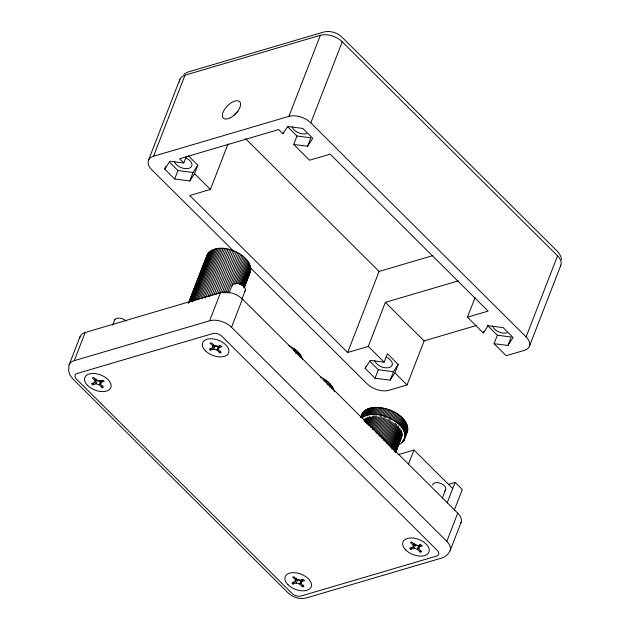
<?xml version="1.0" encoding="UTF-8"?>
<svg xmlns="http://www.w3.org/2000/svg" width="630" height="630" viewBox="0 0 630 630"><rect width="100%" height="100%" fill="white"/><g stroke="black" fill="none" stroke-linecap="round" stroke-linejoin="round"><path stroke-width="0.94" d="M243.999 288.044L250.417 271.546C253.496 253.063 212.901 237.66 206.482 257.45M405.877 434.464C415.335 415.493 377.614 400.475 364.494 410.823L361.762 417.871C372.165 410.925 386.277 415.375 395.821 421.848C403.932 425.982 410.012 440.315 398.822 444.591M101.462 380.646L100.524 384.332L103.399 387.19L102.044 387.584L99.17 384.733L96.043 383.804L92.657 384.804L91.507 383.662L94.894 382.662L95.831 378.976M219.24 345.941L218.295 349.626L221.169 352.485L219.815 352.879L216.948 350.028L213.814 349.099L210.436 350.099L209.286 348.957L212.672 347.957L213.601 344.271M302.172 578.978L300.888 583.545L303.755 586.396L302.408 586.798L299.534 583.947L296.407 583.018L293.021 584.01L291.871 582.868L295.257 581.876L296.195 578.19M419.942 544.273L418.659 548.84L421.533 551.691L420.178 552.093L417.304 549.242L414.178 548.313L410.799 549.305L409.65 548.163L413.036 547.171L413.965 543.485M361.368 416.343L361.73 414.784M69.119 364.857L80.057 336.664M148.412 160.437L179.857 79.38M69.024 368.684A16.254 9.434 21.2 0 1 74.253 360.667L85.192 332.475L220.555 292.588A16.254 9.434 21.2 0 1 242.448 299.085L457.75 513.135A16.254 9.434 21.2 0 1 460.522 523.53M233.966 251.472L151.751 169.73A16.254 9.434 21.2 0 1 153.547 156.248L184.984 75.191L320.355 35.304A16.254 9.434 21.2 0 1 342.248 41.8L557.542 255.851A16.254 9.434 21.2 0 1 560.322 266.246M188.401 155.854L197.828 165.218L194.544 173.675L189.795 180.96L174.668 179.007L164.721 169.116L165.706 166.58M112.683 325.127L114.802 319.662M92.657 384.804L93.342 383.04M94.894 382.662L96.264 379.134M174.668 179.007L177.951 170.549L169.328 161.981M96.043 383.804L97.414 380.276L100.54 381.205L101.69 382.347M164.721 169.116L169.903 161.185L183.779 162.973L186.401 156.209M99.17 384.733L100.54 381.205M100.524 384.332L101.895 380.811M102.044 387.584L102.721 385.82M189.795 180.96L193.071 172.494L197.828 165.218M458.341 280.862L385.371 302.361L368.29 346.413L347.642 352.501L189.764 195.528L210.404 189.449L228.068 143.908M188.409 303.054L207.254 254.52M188.504 303.117L207.758 253.63M189.197 302.243L208.373 252.803M189.575 302.384L209.105 252.039M190.41 301.683L209.94 251.331M191.355 301.045L210.885 250.693M192.048 301.4L211.932 250.134M192.827 301.825L213.066 249.637M194.41 300.494L214.294 249.228M195.709 300.163L215.594 248.897M197.088 299.911L216.972 248.645M198.537 299.738L218.421 248.48M200.387 298.746L219.917 248.393M201.939 298.746L221.469 248.393M203.884 297.911L223.059 248.48M205.498 298.084L224.674 248.645M207.853 296.502L226.32 248.897M209.507 296.832L227.973 249.236M211.877 295.423L229.635 249.645M213.885 294.998L231.289 250.134M215.885 294.643L232.927 250.701M218.208 293.454L234.541 251.339M220.146 293.241L236.124 252.047M74.253 360.667L209.625 320.78L220.555 292.588M153.547 156.248L288.91 116.361L320.355 35.304M183.779 162.973L179.542 158.768L278.704 129.544L282.933 133.757L283.587 132.064M222.398 292.178L237.66 252.811M223.886 293.005L239.156 253.646M225.674 292.974L240.581 254.528M227.391 292.997L241.952 255.465M229.036 293.06L243.235 256.441M234.147 284.012L244.448 257.457M235.628 284.146L245.566 258.513M210.436 350.099L211.121 348.335M237.36 283.398L246.59 259.591M212.672 347.957L213.696 345.311M238.636 283.579L247.519 260.694M213.814 349.099L215.184 345.571L218.311 346.5L216.948 350.028M487.258 325.175L497.353 335.207L494.07 343.673L507.945 345.46L513.119 337.523L503.181 327.639L488.053 325.686L483.305 332.963L467.444 317.197L488.085 311.118L330.199 154.145L309.558 160.225L293.698 144.459L296.982 136.001L287.564 126.638M239.463 284.697L248.338 261.812M240.88 283.996L249.047 262.938M241.471 285.122L249.637 264.072M242.306 285.335L250.118 265.198M243.023 285.54L250.472 266.317M218.295 349.626L219.665 346.106M243.259 286.642L250.709 267.419M243.723 286.808L250.827 268.498M243.952 287.004L246.432 280.602M247.141 278.767L248.921 274.192M244.062 286.941L250.811 269.553M244.212 287.099L250.417 271.546M244.282 287.044L250.677 270.569M219.815 352.879L220.5 351.123M241.928 299.077L245.109 290.879M448.78 552.715A16.254 9.434 21.2 0 0 446.812 541.335L231.517 327.285L242.448 299.085M494.07 343.673L506.197 355.73L524.302 350.39A16.254 9.434 21.2 0 0 526.097 336.916L310.803 122.866L342.248 41.8M293.698 144.459L307.574 146.247L310.858 137.789L296.982 136.001M293.667 350.697L294.375 348.878L288.863 345.571M294.895 351.642L295.596 349.823L294.375 348.878M295.69 353.524L296.746 350.792L295.596 349.823M297.108 353.619L297.817 351.8L296.746 350.792M298.084 354.651L298.793 352.832L297.817 351.8M298.974 355.698L299.683 353.879L298.793 352.832M299.77 356.769L300.478 354.95L299.683 353.879M300.463 357.84L301.171 356.021L300.478 354.95M323.954 381.197L324.663 379.378L320.442 376.968M325.245 382.095L325.954 380.276L324.663 379.378M326.466 383.032L327.175 381.213L325.954 380.276M327.261 384.914L328.325 382.19L327.175 381.213M328.687 385.017L329.388 383.197L328.325 382.19M329.309 386.954L330.372 384.221L329.388 383.197M330.553 387.096L331.262 385.276L330.372 384.221M331.349 388.159L332.057 386.34L331.262 385.276M332.041 389.238L332.75 387.418L332.057 386.34M347.642 352.501L379.087 271.435L432.81 255.607M365.093 368.329L370.275 360.391L384.15 362.187L387.426 353.721L398.191 364.431L394.916 372.889L390.159 380.166L375.039 378.213L365.093 368.329L365.746 366.636M293.021 584.01L294.045 581.372M295.257 581.876L296.628 578.348M375.039 378.213L378.315 369.755L369.7 361.187M296.407 583.018L297.769 579.49L300.904 580.419L299.534 583.947M360.99 416.69L362.376 413.335L364.494 410.823M360.667 417.737L362.376 413.335M361.092 417.06L362.801 412.658M361.25 417.296L363.305 412.004M361.478 417.564L363.864 411.398M362.455 417.336L365.187 410.287M363.211 416.84L365.943 409.791M364.022 416.391L366.755 409.342M364.888 415.981L367.621 408.933M365.809 415.619L368.55 408.571M300.888 583.545L302.25 580.017M364.101 420.745L364.801 418.926M364.408 421.123L365.471 418.399M366.786 415.304L369.519 408.256M364.794 421.549L366.203 417.91M367.802 415.028L370.542 407.98M365.243 422.021L366.652 418.383M365.746 422.541L367.865 417.084M368.865 414.808L371.606 407.76M302.408 586.798L303.085 585.034M366.321 423.108L368.432 417.651M369.975 414.634L372.708 407.586M366.943 423.73L369.763 416.454M371.117 414.509L373.85 407.46M367.613 424.407L370.44 417.131M372.291 414.438L375.023 407.39M368.337 425.132L371.511 416.95M369.101 425.919L372.984 415.91M373.495 414.414L376.236 407.366M370.259 425.849L374.133 415.847M374.732 414.438L377.464 407.39M370.739 427.652L375.322 415.831M375.984 414.516L378.717 407.468M390.159 380.166L393.443 371.708L398.191 364.431M371.952 427.699L376.535 415.871M377.26 414.642L379.992 407.586M372.488 429.613L377.425 416.879M378.543 414.816L381.284 407.767M373.74 429.77L378.685 417.036M379.843 415.036L382.583 407.988M374.661 430.881L380.307 416.335M381.15 415.304L383.883 408.256M375.582 432.054L381.583 416.595M382.457 415.627L385.19 408.579M376.512 433.283L382.512 417.816M383.764 415.989L386.497 408.941M377.787 433.645L384.142 417.273M385.064 416.398L387.796 409.35M378.709 434.976L385.41 417.69M386.348 416.847L389.08 409.799M379.606 436.346L386.308 419.068M387.623 417.344L390.356 410.295M380.843 436.858L387.552 419.572M388.883 417.879L391.616 410.831M381.709 438.322L389.12 419.218M390.112 418.454L392.852 411.406M382.89 438.921L390.301 419.816M391.325 419.068L394.057 412.02M383.694 440.465L391.104 421.36M392.506 419.714L395.238 412.666M384.804 441.134L392.214 422.037M250.685 268.096L367.046 383.78A16.254 9.434 21.2 0 0 388.938 390.277L407.043 384.946L424.124 340.893L476.516 325.45M393.648 420.391L396.38 413.343M385.883 441.843L393.285 422.746M394.758 421.108L397.491 414.06M386.552 443.488L394.309 423.486M395.821 421.848L398.554 414.8M387.521 444.26L395.64 423.336M396.845 422.612L399.577 415.564M388.442 445.048L396.553 424.132M397.821 423.407L400.554 416.359M389.301 445.867L397.065 425.856M390.096 446.694L398.215 425.778M398.751 424.218L401.483 417.17M390.828 447.544L398.94 426.628M399.625 425.053L402.357 417.997M391.49 448.402L399.255 428.392M400.436 425.896L403.176 418.848M392.08 449.269L400.192 428.353M401.2 426.762L403.932 419.714M392.947 449.229L400.357 430.133M401.893 427.636L404.633 420.588M393.388 450.103L401.152 430.093M394.104 450.064L401.515 430.959M402.531 428.518L405.263 421.47M394.388 450.923L401.798 431.826M403.098 429.4L405.83 422.352M394.585 451.781L401.995 432.676M395.065 451.71L402.121 433.519M403.602 430.29L406.334 423.242M395.451 451.623L402.153 434.338M395.412 452.427L402.113 435.141M395.64 452.293L401.987 435.921M395.782 452.135L401.428 437.582M404.035 431.18L406.767 424.132M404.405 432.07L407.137 425.022M404.696 432.952L407.429 425.904M404.917 433.826L407.649 426.778M401.948 442.701L402.633 440.937M405.066 434.684L407.799 427.636M402.578 442.126L403.263 440.362M405.145 435.535L407.878 428.487M403.145 441.512L404.507 437.992M405.145 436.37L407.878 429.313M403.641 440.866L407.807 430.133M404.066 440.189L407.665 430.92M408.397 464.397L413.981 450.017L452.734 488.541M467.444 317.197L475.115 297.415M483.305 332.963L483.958 331.278M410.799 549.305L411.477 547.549M413.036 547.171L414.398 543.643M414.178 548.313L415.548 544.785L418.674 545.714L417.304 549.242M418.659 548.84L420.029 545.312M420.178 552.093L420.864 550.329M442.291 498.291L445.473 490.085M507.945 345.46L511.221 337.003L497.353 335.207M447.15 502.929L455.128 482.375L462.302 489.51L454.191 510.426M446.812 541.335L457.75 513.135M526.097 336.916L557.542 255.851M450.143 550.62L461.081 522.428M529.436 346.201L560.881 265.143M282.933 133.757L287.682 126.48L302.809 128.425L312.756 138.316L307.574 146.247M448.599 553.416L445.386 556.424L442.118 557.936L306.841 597.799C300.163 599.784 292.596 597.429 287.752 592.547L72.56 378.606L69.599 374.425L68.386 369.235M183.865 74.12L187.882 72.064L323.159 32.201C329.836 30.216 337.404 32.571 342.248 37.453L557.44 251.394L559.739 254.355L561.173 257.639M94.87 381.024L97.414 380.276M212.649 346.319L215.184 345.571M100.784 382.41L104.163 381.41L103.021 380.268L99.634 381.268L96.508 380.339L93.626 377.488L92.271 377.882L95.146 380.74M218.555 347.705L221.941 346.705L220.791 345.563L217.405 346.563L214.279 345.634L211.404 342.783L210.05 343.177L212.916 346.035M398.026 454.71L413.981 450.017M448.56 484.312L455.128 482.375M295.234 580.238L297.769 579.49M413.012 545.533L415.548 544.785M301.148 581.616L304.526 580.624L303.377 579.482L299.998 580.474L296.872 579.553L293.989 576.694L292.635 577.096L295.509 579.947M418.918 546.911L422.305 545.919L421.155 544.777L417.769 545.777L414.642 544.848L411.768 541.989L410.413 542.391L413.28 545.249M177.951 170.549L193.071 172.494M378.315 369.755L393.443 371.708M245.542 138.671L379.087 271.435M385.371 302.361L424.124 340.893M194.544 173.675L210.404 189.449M368.29 346.413L384.15 362.187M394.916 372.889L407.043 384.946M332.75 387.418L334.467 391.702M301.171 356.021L302.62 359.25M561.361 258.528L561.582 259.812M209.625 320.78A16.254 9.434 21.2 0 1 231.517 327.285M79.758 337.869A16.254 9.434 21.2 0 1 85.192 332.475M432.574 485.155A6.962 4.048 21.2 0 1 441.449 483.69A6.962 4.048 21.2 0 1 444.685 490.872M114.439 320.654A6.962 4.048 21.2 0 1 119.038 318.095A6.962 4.048 21.2 0 1 126.15 321.127M232.21 285.949A6.962 4.048 21.2 0 1 241.085 284.476A6.962 4.048 21.2 0 1 244.322 291.666M288.91 116.361A16.254 9.434 21.2 0 1 310.803 122.866M179.518 81.868A16.254 9.434 21.2 0 1 184.984 75.191M233.754 115.479A11.608 5.686 -45.2 0 1 238.108 111.337M186.126 158.028A9.285 5.394 21.2 0 1 188.874 168.32A9.285 5.394 21.2 0 1 174.4 161.485M507.016 332.821A9.285 5.394 21.2 0 1 492.542 325.993M306.645 133.615A9.285 5.394 21.2 0 1 292.17 126.78M386.489 357.241A9.285 5.394 21.2 0 1 389.245 367.526A9.285 5.394 21.2 0 1 374.763 360.699M77.482 373.362L76.655 373.669A6.946 4.032 21.2 0 0 75.994 378.63L292.407 593.799A6.946 4.032 21.2 0 0 300.463 596.185L437.149 555.912A6.946 4.032 21.2 0 0 437.811 550.951L221.39 335.782A6.946 4.032 21.2 0 0 213.342 333.396L77.482 373.362M205.451 350.823A13.931 8.088 21.2 0 0 228.131 353.753A13.931 8.088 21.2 0 0 213.216 338.924A13.931 8.088 21.2 0 0 205.451 350.823M87.68 385.529A13.931 8.088 21.2 0 0 110.368 388.458A13.931 8.088 21.2 0 0 95.453 373.629A13.931 8.088 21.2 0 0 87.68 385.529M288.044 584.742A13.931 8.088 21.2 0 0 310.732 587.664A13.931 8.088 21.2 0 0 295.809 572.835A13.931 8.088 21.2 0 0 288.044 584.742M405.815 550.037A13.931 8.088 21.2 0 0 428.502 552.967A13.931 8.088 21.2 0 0 413.587 538.13A13.931 8.088 21.2 0 0 405.815 550.037M230.367 117.739A11.608 5.686 -45.2 0 0 239.88 101.879A11.608 5.686 -45.2 0 0 224.193 109.998A11.608 5.686 -45.2 0 0 230.367 117.739"/></g></svg>
